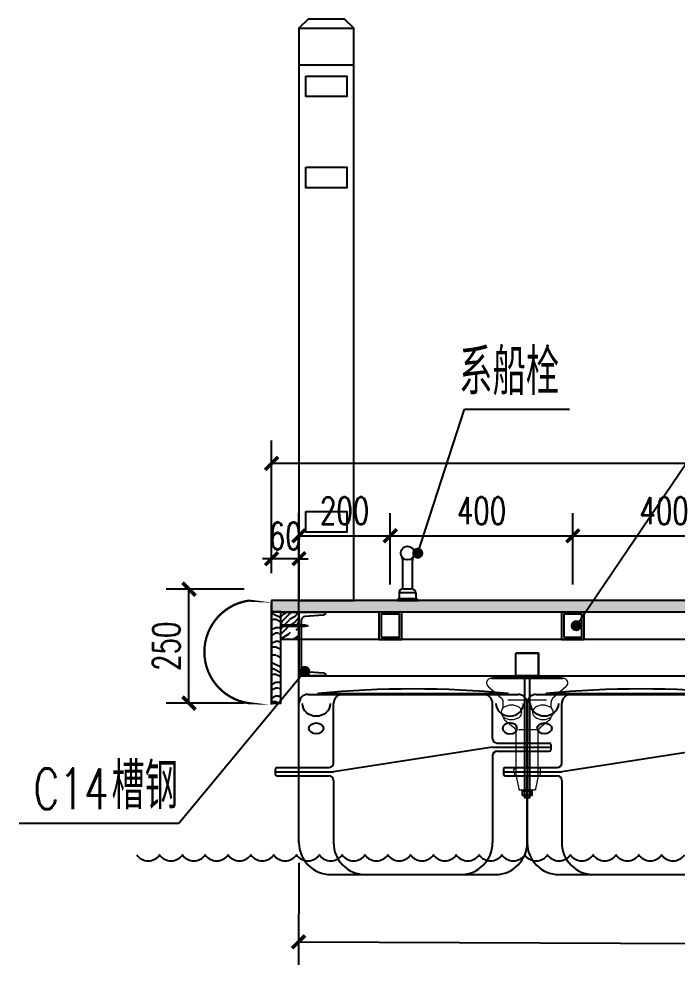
# Model space of a CAD drawing. Header units: millimetres. Extents: x -1003406 to 3312184, y 81337 to 716393.
# Drawn here: x 1092457 to 1093901, y 403350 to 405440 of the extents above; entities that cross this region are included whole.
import ezdxf

# ---------------------------------------------------------------- set-up
doc = ezdxf.new("R2010")
doc.units = ezdxf.units.MM
doc.header["$LTSCALE"] = 10
doc.layers.get('0').update_dxf_attribs({"linetype": 'CONTINUOUS'})
doc.layers.get('Defpoints').update_dxf_attribs({"linetype": 'CONTINUOUS'})
for name, color, linetype in [('DIM_LEAD', 3, 'CONTINUOUS'), ('PUB_DIM', 3, 'CONTINUOUS'), ('PUB_TEXT', 7, 'CONTINUOUS'), ('W-_ANTICOLLISION防撞措施', 192, 'CONTINUOUS'), ('W-bridge approach引桥', 4, 'CONTINUOUS'), ('W-FLOAT_BOWL浮筒', 253, 'CONTINUOUS'), ('W-PLASTIC_RAILINGS塑木栏杆', 6, 'CONTINUOUS'), ('W-STEEL_FRAME钢架', 3, 'CONTINUOUS'), ('W-WOOD_FLOOR木地板', 30, 'CONTINUOUS'), ('W-WOOD_STUD木龙骨', 25, 'CONTINUOUS'), ('变形缝', 4, 'CONTINUOUS'), ('塑木板', 32, 'CONTINUOUS'), ('尺寸', 6, 'CONTINUOUS'), ('木板', 42, 'CONTINUOUS'), ('栏杆', 4, 'CONTINUOUS'), ('短销钉', 253, 'CONTINUOUS'), ('螺栓', 146, 'CONTINUOUS'), ('龙骨', 10, 'CONTINUOUS')]:
    doc.layers.add(name, color=color, linetype=linetype)
doc.layers.add('伯利恒浮筒', color=5, linetype='CONTINUOUS', lineweight=5)
doc.styles.add('_TCH_DIM', font='SIMPLEX', dxfattribs={"bigfont": 'GBCBIG'})
doc.styles.add('_TCH_DIM_T3', font='SIMPLEX', dxfattribs={"width": 0.7058823529411765, "bigfont": 'GBCBIG'})
doc.dimstyles.new('_T&20', dxfattribs={"dimtxt": 59.5, "dimasz": 20, "dimexe": 50, "dimexo": 60, "dimgap": 20, "dimtad": 1, "dimdec": 0, "dimzin": 0, "dimdsep": 46, "dimtxsty": '_TCH_DIM_T3', "dimblk": 'ARCHTICK', "dimcen": 0.09, "dimclrt": 7, "dimazin": 2, "dimtfac": 1, "dimtdec": 0, "dimtix": 1, "dimtmove": 2, "dimatfit": 3, "dimfxl": 1, "dimtolj": 1, "dimtzin": 0, "dimarcsym": 0})
doc.dimstyles.new('_TCH_ARCH&&20', dxfattribs={"dimtxt": 59.5, "dimasz": 20, "dimexe": 50, "dimexo": 60, "dimgap": 25.25, "dimtad": 1, "dimdec": 0, "dimzin": 0, "dimdsep": 46, "dimtxsty": '_TCH_DIM_T3', "dimblk": 'ARCHTICK', "dimcen": 0.09, "dimclrt": 7, "dimazin": 2, "dimtfac": 1, "dimtdec": 0, "dimtix": 1, "dimtmove": 2, "dimatfit": 3, "dimfxl": 100, "dimtolj": 1, "dimtzin": 0, "dimarcsym": 0})

# ---------------------------------------------------------------- blocks, each defined once
blk = doc.blocks.new('blhft')
at = {"layer": 'W-FLOAT_BOWL浮筒'}
for p, q in [((-208.5, 397), (208.1999999999534, 397)), ((-208.5, 397), (-208.5, 395)), ((208.1999999999534, 397), (208.1999999999534, 395)), ((-230, 395), (230, 395)), ((-250, 234.5), (-250, 375)), ((-174.2640687120147, 244.5), (-174.2640687120147, 375)), ((174.2640687118983, 298.5), (174.2640687118983, 375)), ((250, 375), (250, 288.5)), ((174.2640687118983, 279.5), (-174.2640687120147, 225.5)), ((174.2640687118983, 279.5), (302.0747355405474, 279.5)), ((184.2640687118983, 288.5), (298.0747355405474, 288.5)), ((174.2640687118983, 260.5), (174.2640687118983, 70)), ((184.2640687118983, 270.5), (298.0747355405474, 270.5)), ((250, 270.5), (250, 70)), ((-298.0369826901006, 234.5), (-184.2640687120147, 234.5)), ((-302.0369826901006, 225.5), (-174.2640687120147, 225.5)), ((-298.0369826901006, 216.5), (-184.2640687120147, 216.5)), ((-250, 70), (-250, 216.5)), ((-174.2640687120147, 206.5), (-174.2640687120147, 70)), ((-180, 0), (180, 0))]:
    blk.add_line(p, q, dxfattribs=at)
at = {"layer": 'W-FLOAT_BOWL浮筒', "ltscale": 0.5}
for p, q in [((302.0747355405474, 284.5), (302.0747355405474, 274.5)), ((-302.0369826901006, 230.5), (-302.0369826901006, 220.5))]:
    blk.add_line(p, q, dxfattribs=at)
at = {"layer": 'W-FLOAT_BOWL浮筒'}
for centre, radius, start, end in [((-0.1500000000232831, -1768.484999999986), 2175.485005171261, 84.50425978993003, 95.49574021006995), ((-230, 375), 20, 90, 180), ((-154.2640687120147, 375), 20, 90, 180), ((154.2640687118983, 375), 20, 0, 90), ((230, 375), 20, 0, 90), ((184.2640687118983, 298.5), 10, 180, 270), ((298.0747355405474, 274.5), 4, 270, 0), ((184.2640687118983, 260.5), 10, 90, 180), ((-184.2640687120147, 244.5), 10, 270, 0), ((-298.0369826901006, 220.5), 4, 180, 270), ((-184.2640687120147, 206.5), 10, 0, 90), ((-180, 70), 70, 180, 270), ((-104.2640687120147, 70), 70, 180, 270), ((104.2640687118983, 70), 70, 270, 0), ((180, 70), 70, 270, 0)]:
    blk.add_arc(centre, radius, start, end, dxfattribs=at)
at = {"layer": 'W-FLOAT_BOWL浮筒', "ltscale": 0.5}
for centre, start, end in [((298.0747355405474, 284.5), 0, 90), ((-298.0369826901006, 230.5), 90, 180)]:
    blk.add_arc(centre, 4, start, end, dxfattribs=at)
at = {"layer": 'W-FLOAT_BOWL浮筒', "extrusion": (0, 0, -1)}
blk.add_ellipse((-212.1320343554253, 375.0000000000146), major_axis=(-30.37504769582881, 1.159501235391824e-12), ratio=0.9218092521331712, start_param=3.141592653589793, end_param=6.283185307179586, dxfattribs=at)
at = {"layer": 'W-FLOAT_BOWL浮筒'}
blk.add_ellipse((211.8917544153519, 375.3981443897064), major_axis=(30.37499413499397, 0.05704229095236234), ratio=0.9218092521331709, start_param=3.141592653589793, end_param=6.283185307179586, dxfattribs=at)
blk.add_ellipse((-212.1320343560074, 320.5), major_axis=(-16, 2.98329317162055e-15), ratio=0.75, dxfattribs=at)
at = {"layer": 'W-FLOAT_BOWL浮筒', "extrusion": (0, 0, -1)}
blk.add_ellipse((212.1320343558909, 320.5), major_axis=(16, -1.192181603916775e-14), ratio=0.75, dxfattribs=at)
blk = doc.blocks.new('dxd')
at = {"layer": '短销钉', "lineweight": 13}
for p, q in [((-79, 244.5), (79, 244.5)), ((-77.5, 244.5), (-77.5, 246.5)), ((-77.5, 246.5), (77.5, 246.5)), ((77.5, 244.5), (77.5, 246.5)), ((-85.69118730124319, 227.0684448128377), (-55.80881269875681, 200.1630985649754)), ((85.69118730124319, 227.0684448128377), (55.80881269875681, 200.1630985649754)), ((-52.5, 180.0623058987476), (-52.5, 192.7315433778131)), ((-42.50769273223705, 197.1839259753106), (42.49230726776295, 197.1839259753106)), ((52.5, 180.0623058987476), (52.5, 192.7315433778131)), ((-48.79320391049259, 152.8661777056332), (-27.70679608950741, 135.7907413347566)), ((48.79320391049259, 152.8661777056332), (27.70679608950741, 135.7907413347566)), ((-24, 30), (-24, 128.0192817201823)), ((-19.20000000001164, 132.789037047165), (19.20000000001164, 132.789037047165)), ((24, 30), (24, 128.0192817201823)), ((-29, 38.87411967464868), (-29, 45)), ((-26, 48), (-24, 48)), ((-6, 39), (-6, 44.32455532033782)), ((6, 39), (6, 44.32455532033782)), ((26, 48), (24, 48)), ((29, 38.87411967464868), (29, 45)), ((-24, 30), (24, 30)), ((-24, 30), (-18.40194193241769, 2.009709662153909)), ((24, 30), (18.40194193244679, 2.009709662153909)), ((-15.95049024320906, 0), (15.95049024320906, 0))]:
    blk.add_line(p, q, dxfattribs=at)
at = {"layer": '短销钉', "lineweight": 13, "ltscale": 0.1}
for p, q in [((-18.40194193241769, 2.009709662153909), (-18, 0)), ((-18, 0), (-15.95049024320906, 0)), ((15.95049024320906, 0), (18, 0)), ((18.40194193244679, 2.009709662153909), (18, 0))]:
    blk.add_line(p, q, dxfattribs=at)
at = {"layer": '短销钉', "lineweight": 13}
for centre, radius, start, end in [((-79, 234.5), 10, 90, 228.0009156405508), ((0, -1254.06249999845), 1502.56249999845, 87.04345468654192, 92.95654531345808), ((79, 234.5), 10, 311.9990843594492, 90), ((-62.5, 192.7315433778131), 10, 0, 48.00091564055078), ((62.5, 192.7315433778131), 10, 131.9990843594492, 180), ((-43.5, 170), 13.49999999999955, 126.5657369318358, 231.0000000002546), ((-34.52363483404042, 154.4883161433463), 31.37204003537892, 56.41657969937791, 122.8530887181568), ((-25.49996233111597, 170), 13.49999999999955, 308.3696395362614, 51.90106289520276), ((25.49996233111597, 170), 13.49999999999955, 128.0989371047973, 231.6303604637386), ((34.51582523426623, 154.5183921643038), 31.34266601666032, 57.12871926062825, 123.6019393643737), ((43.5, 170), 13.49999999999955, 308.9999999997454, 53.43426306816423), ((-42.5, 160.6376373202074), 10, 184.1478824734012, 231.0000000002546), ((-34.48837609545444, 185.5997806980449), 31.42076009486325, 236.1380561512875, 303.5569220443629), ((34.4883880604757, 185.5952856474905), 31.41702091548712, 236.4385283679592, 303.8664934392513), ((42.5, 160.6376373202074), 10, 308.9999999997454, 355.8521175265988), ((-34, 128.0192817201823), 10, 0, 51.00000000025459), ((34, 128.0192817201823), 10, 128.9999999997454, 180), ((-26, 45), 3, 90, 180), ((-3, 44.32455532033782), 3, 115.3769335256795, 180), ((0, 38), 10, 64.62306647432047, 115.3769335256795), ((3, 44.32455532033782), 3, 0, 64.62306647432047), ((26, 45), 3, 0, 90), ((-15.95049024320906, 2.5), 2.5, 191.3099324743677, 270), ((15.95049024320906, 2.5), 2.5, 270, 348.6900675256323)]:
    blk.add_arc(centre, radius, start, end, dxfattribs=at)
for centre, major_axis, ratio, start_param, end_param in [((-23, 38.87411967464868), (1.677748740859258e-13, -9), 0.6666666666666728, 4.71238898038469, 6.115737227959887), ((0, 39), (1.732856390789222e-13, 9), 0.6666666666666603, 1.570796326794897, 4.71238898038469)]:
    blk.add_ellipse(centre, major_axis=major_axis, ratio=ratio, start_param=start_param, end_param=end_param, dxfattribs=at)
at = {"layer": '短销钉', "lineweight": 13, "extrusion": (0, 0, -1)}
blk.add_ellipse((23, 38.87411967464868), major_axis=(-1.73285639078919e-13, -9), ratio=0.6666666666666728, start_param=4.71238898038469, end_param=6.115737227959805, dxfattribs=at)
blk = doc.blocks.new('短销固定件正视面')
at = {"layer": '塑木板', "color": 156}
blk.add_lwpolyline([(2149439.269028792, 351498.7318098359), (2149442.269028792, 351498.7318098359), (2149489.269028792, 351498.7318098359), (2149489.269028792, 351451.7318098359), (2149489.269028792, 351448.7318098359), (2149439.269028792, 351448.7318098359)], close=True, dxfattribs=at)
at = {"layer": '塑木板', "color": 5}
blk.add_lwpolyline([(2149489.269028792, 351448.7318098359), (2149489.269028792, 351498.7318098359), (2149439.269028792, 351498.7318098359)], dxfattribs=at)
at = {"layer": '螺栓', "color": 156}
blk.add_lwpolyline([(2149458.269028792, 351448.7318098359), (2149458.269028792, 351181.7318113856), (2149470.269028792, 351181.7318113856), (2149470.269028792, 351448.7318098359)], dxfattribs=at)
for points in [[(2149453.769028792, 351196.7318113856), (2149474.769028792, 351196.7318113856), (2149474.769028792, 351186.7318113856), (2149453.769028792, 351186.7318113856)], [(2149455.269028792, 351198.7318113856), (2149473.269028792, 351198.7318113856), (2149473.269028792, 351196.7318113856), (2149455.269028792, 351196.7318113856)], [(2149458.769028792, 351196.7318113856), (2149469.769028792, 351196.7318113856), (2149469.769028792, 351186.7318113856), (2149458.769028792, 351186.7318113856)]]:
    blk.add_lwpolyline(points, close=True, dxfattribs=at)
blk = doc.blocks.new('*U540')
at = {"color": 5}
for p, q in [((2.5, -13.40648610023889), (-2.5, -14.19834003102915)), ((2.5, -13.40648610023889), (-2.5, -14.19834003102915)), ((2.5, -15.40648610023889), (-2.5, -16.19834003102915)), ((2.5, -15.40648610023889), (-2.5, -16.19834003102915)), ((2.5, -17.40648610023889), (-2.5, -18.19834003102915)), ((2.5, -17.40648610023889), (-2.5, -18.19834003102915)), ((2.5, -19.40648610023889), (-2.5, -20.19834003102915)), ((2.5, -19.40648610023889), (-2.5, -20.19834003102915)), ((2.5, -19.40648610023889), (-2.5, -20.19834003102915)), ((2.5, -19.40648610023889), (-2.5, -20.19834003102915)), ((-1.850000000000023, -52.51903875408425), (-1.850000000000023, -1)), ((-1.850000000000023, -1), (1.849999999999966, -1)), ((1.849999999999966, -1), (1.849999999999966, -52.51903875408463)), ((2.5, -21.40648610023889), (-2.5, -22.19834003102915)), ((2.5, -21.40648610023889), (-2.5, -22.19834003102915)), ((2.5, -21.40648610023889), (-2.5, -22.19834003102915)), ((2.5, -21.40648610023889), (-2.5, -22.19834003102915)), ((2.5, -23.40648610023889), (-2.5, -24.19834003102915)), ((2.5, -23.40648610023889), (-2.5, -24.19834003102915)), ((2.5, -25.40648610023889), (-2.5, -26.19834003102915)), ((2.5, -25.40648610023889), (-2.5, -26.19834003102915)), ((2.5, -27.40648610023889), (-2.5, -28.19834003102915)), ((2.5, -27.40648610023889), (-2.5, -28.19834003102915)), ((2.5, -29.40648610023889), (-2.5, -30.19834003102915)), ((2.5, -29.40648610023889), (-2.5, -30.19834003102915)), ((2.5, -29.40648610023889), (-2.5, -30.19834003102915)), ((2.5, -29.40648610023889), (-2.5, -30.19834003102915)), ((2.5, -31.40648610023889), (-2.5, -32.19834003102915)), ((2.5, -31.40648610023889), (-2.5, -32.19834003102915)), ((2.5, -31.40648610023889), (-2.5, -32.19834003102915)), ((2.5, -31.40648610023889), (-2.5, -32.19834003102915)), ((2.5, -33.40648610023889), (-2.5, -34.19834003102915)), ((2.5, -33.40648610023889), (-2.5, -34.19834003102915)), ((2.5, -35.40648610023889), (-2.5, -36.19834003102915)), ((2.5, -35.40648610023889), (-2.5, -36.19834003102915)), ((2.5, -37.40648610023889), (-2.5, -38.19834003102915)), ((2.5, -37.40648610023889), (-2.5, -38.19834003102915)), ((2.5, -39.40648610023889), (-2.5, -40.19834003102915)), ((2.5, -39.40648610023889), (-2.5, -40.19834003102915)), ((2.5, -39.40648610023889), (-2.5, -40.19834003102915)), ((2.5, -39.40648610023889), (-2.5, -40.19834003102915)), ((2.5, -41.40648610023889), (-2.5, -42.19834003102915)), ((2.5, -41.40648610023889), (-2.5, -42.19834003102915)), ((2.5, -41.40648610023889), (-2.5, -42.19834003102915)), ((2.5, -41.40648610023889), (-2.5, -42.19834003102915)), ((2.5, -43.40648610023889), (-2.5, -44.19834003102915)), ((2.5, -43.40648610023889), (-2.5, -44.19834003102915)), ((2.5, -46.40648610023889), (-2.5, -47.19834003102915)), ((2.5, -46.40648610023889), (-2.5, -47.19834003102915)), ((2.5, -48.40648610023889), (-2.5, -49.19834003102915)), ((2.5, -48.40648610023889), (-2.5, -49.19834003102915)), ((2.5, -48.40648610023889), (-2.5, -49.19834003102915)), ((2.5, -48.40648610023889), (-2.5, -49.19834003102915)), ((2.5, -50.40648610023889), (-2.5, -51.19834003102915)), ((2.5, -50.40648610023889), (-2.5, -51.19834003102915)), ((2.5, -50.40648610023889), (-2.5, -51.19834003102915)), ((2.5, -50.40648610023889), (-2.5, -51.19834003102915)), ((2.5, -52.40648610023889), (-2.5, -53.19834003102915)), ((2.5, -52.40648610023889), (-2.5, -53.19834003102915)), ((2.5, -52.40648610023889), (-2.5, -53.19834003102915)), ((2.034598002312919, -54.48574299951197), (-1.881237393563595, -55.10589692962246)), ((0, -60), (-1.850000000000023, -52.51903875408425)), ((1.519849432661658, -56.56726413516137), (-1.405288701777636, -57.03052056113341)), ((1.005100863010398, -58.64878527081078), (-0.9293400099916198, -58.95514419264435)), ((1.849999999999966, -52.51903875408463), (0, -60))]:
    blk.add_line(p, q, dxfattribs=at)
blk.add_lwpolyline([(-3.25, 0), (-2.25, -1), (2.25, -1), (3.25, 0)], close=True, dxfattribs=at)
blk = doc.blocks.new('_ArchTick')
at = {"color": 0, "const_width": 0.4}
blk.add_lwpolyline([(-0.7071067811866669, -0.7071067811866669), (0.7071067811866669, 0.7071067811866669)], dxfattribs=at)
blk = doc.blocks.new('*D561')
at = {"layer": 'Defpoints', "color": 0, "transparency": 16777216}
for p in [(1093070.399660657, 403649.7110794763), (1097070.399660657, 403633.7826235028), (1097069.470082919, 403400.3443694336)]:
    blk.add_point(p, dxfattribs=at)
at = {"layer": 'PUB_DIM', "color": 0, "lineweight": -2, "transparency": 16777216}
for p, q in [((1093070.160735712, 403589.7115551876), (1093069.270978798, 403366.2732218332)), ((1097070.160735712, 403573.7830992141), (1097069.270978798, 403350.3447658597)), ((1093069.470082919, 403416.2728254071), (1097069.470082919, 403400.3443694336))]:
    blk.add_line(p, q, dxfattribs=at)
at = {"layer": 'PUB_DIM', "color": 0, "lineweight": -2, "transparency": 16777216, "xscale": 20, "yscale": 20, "zscale": 20}
for p, rotation in [((1093069.470082919, 403416.2728254071), 179.7718428806145), ((1097069.470082919, 403400.3443694336), 359.7718428806145)]:
    blk.add_blockref('_ArchTick', p, dxfattribs=dict(at, rotation=rotation))
at = {"layer": 'PUB_DIM', "color": 7, "transparency": 16777216, "insert": (1095069.668191519, 403458.0582029764), "char_height": 59.5, "attachment_point": 5, "rotation": 359.7718428806145, "style": '_TCH_DIM_T3'}
blk.add_mtext('\\A1;4000', dxfattribs=at)
blk = doc.blocks.new('*D562')
at = {"layer": 'Defpoints', "color": 0, "transparency": 16777216}
for p in [(1093010.396961009, 404465.2903053933), (1093010.396961009, 404214.5731461481), (1097130.352226974, 404164.5243428337)]:
    blk.add_point(p, dxfattribs=at)
at = {"layer": 'PUB_DIM', "color": 0, "lineweight": -2, "transparency": 16777216}
for p, q in [((1093010.396961009, 404274.5731461481), (1093010.396961009, 404515.2903053933)), ((1097130.352226974, 404224.5243428337), (1097130.352226974, 404515.2903053933)), ((1097130.352226974, 404465.2903053933), (1093010.396961009, 404465.2903053933))]:
    blk.add_line(p, q, dxfattribs=at)
at = {"layer": 'PUB_DIM', "color": 0, "lineweight": -2, "transparency": 16777216, "xscale": 20, "yscale": 20, "zscale": 20, "rotation": 180}
blk.add_blockref('_ArchTick', (1093010.396961009, 404465.2903053933), dxfattribs=at)
at = {"layer": 'PUB_DIM', "color": 0, "lineweight": -2, "transparency": 16777216, "xscale": 20, "yscale": 20, "zscale": 20}
blk.add_blockref('_ArchTick', (1097130.352226974, 404465.2903053933), dxfattribs=at)
at = {"layer": 'PUB_DIM', "color": 7, "transparency": 16777216, "insert": (1095070.374593991, 404515.0403053933), "char_height": 59.5, "attachment_point": 5, "style": '_TCH_DIM_T3'}
blk.add_mtext('\\A1;4120', dxfattribs=at)
blk = doc.blocks.new('*D563')
at = {"layer": 'Defpoints', "color": 0, "transparency": 16777216}
for p in [(1092829.448392488, 404189.4941221329), (1093010.40260943, 404189.4941221329), (1093010.396875626, 403939.524342831)]:
    blk.add_point(p, dxfattribs=at)
at = {"layer": 'PUB_DIM', "color": 0, "lineweight": -2, "transparency": 16777216}
for p, q in [((1092950.40260943, 404189.4941221329), (1092779.448392488, 404189.4941221329)), ((1092829.448392488, 403939.524342831), (1092829.448392488, 404189.4941221329)), ((1092950.396875626, 403939.524342831), (1092779.448392488, 403939.524342831))]:
    blk.add_line(p, q, dxfattribs=at)
at = {"layer": 'PUB_DIM', "color": 0, "lineweight": -2, "transparency": 16777216, "xscale": 20, "yscale": 20, "zscale": 20}
for p, rotation in [((1092829.448392488, 404189.4941221329), 90), ((1092829.448392488, 403939.524342831), 270)]:
    blk.add_blockref('_ArchTick', p, dxfattribs=dict(at, rotation=rotation))
at = {"layer": 'PUB_DIM', "color": 7, "transparency": 16777216, "insert": (1092779.698392488, 404064.5092324815), "char_height": 59.5, "attachment_point": 5, "rotation": 90, "style": '_TCH_DIM_T3'}
blk.add_mtext('\\A1;250', dxfattribs=at)
blk = doc.blocks.new('*D564')
at = {"layer": 'Defpoints', "color": 0, "transparency": 16777216}
for p in [(1093010.396961009, 404256.4150167813), (1093010.396961009, 404164.4537988012), (1093070.396875625, 403704.211881981)]:
    blk.add_point(p, dxfattribs=at)
at = {"layer": 'PUB_DIM', "color": 0, "lineweight": -2, "transparency": 16777216}
for p, q in [((1093010.396961009, 404224.4537988012), (1093010.396961009, 404306.4150167813)), ((1093070.396875625, 403764.211881981), (1093070.396875625, 404306.4150167813)), ((1093010.396961009, 404256.4150167813), (1092990.396961009, 404256.4150167813)), ((1093070.396875625, 404256.4150167813), (1093010.396961009, 404256.4150167813)), ((1093070.396875625, 404256.4150167813), (1093090.396875625, 404256.4150167813))]:
    blk.add_line(p, q, dxfattribs=at)
at = {"layer": 'PUB_DIM', "color": 0, "lineweight": -2, "transparency": 16777216, "xscale": 20, "yscale": 20, "zscale": 20}
blk.add_blockref('_ArchTick', (1093010.396961009, 404256.4150167813), dxfattribs=at)
at = {"layer": 'PUB_DIM', "color": 0, "lineweight": -2, "transparency": 16777216, "xscale": 20, "yscale": 20, "zscale": 20, "rotation": 180}
blk.add_blockref('_ArchTick', (1093070.396875625, 404256.4150167813), dxfattribs=at)
at = {"layer": 'PUB_DIM', "color": 7, "transparency": 16777216, "insert": (1093040.396918317, 404306.1650167813), "char_height": 59.5, "attachment_point": 5, "style": '_TCH_DIM_T3'}
blk.add_mtext('\\A1;60', dxfattribs=at)
blk = doc.blocks.new('A$C0837b8cf')
at = {"layer": 'W-STEEL_FRAME钢架'}
blk.add_lwpolyline([(0, 0), (0, 140), (58, 140), (58, 137.4599999999627, -0.414213562373095), (53.75, 133.2099999999627), (12.95421838830225, 130.1304218388395, 0.3853135861218425), (5.300000000046566, 121.6726057220367), (5.300000000046566, 18.32739427796332, 0.3853135861218424), (12.95421838830225, 9.869578161160462), (53.75, 6.790000000037253, -0.414213562373095), (58, 2.540000000037253), (58, 0)], format="xyb", close=True, dxfattribs=at)
blk = doc.blocks.new('A$Caaf65ce9')
at = {"layer": '栏杆'}
for p, q in [((0, 1255), (120, 1255)), ((0, 1175), (120, 1175))]:
    blk.add_line(p, q, dxfattribs=at)
for points in [[(0, 0), (120, 0), (120, 1255), (120, 1255), (100, 1275), (20, 1275), (0, 1255), (0, 1255)], [(15, 1150), (105, 1150), (105, 1105), (15, 1105)], [(15, 950), (105, 950), (105, 905), (15, 905)], [(15, 195), (105, 195), (105, 150), (15, 150)]]:
    blk.add_lwpolyline(points, close=True, dxfattribs=at)
blk = doc.blocks.new('*D565')
at = {"layer": 'Defpoints', "color": 0, "transparency": 16777216}
for p in [(1093670.396875625, 404306.5343641283), (1093270.396875625, 404139.4517951121), (1093670.396875625, 404139.4517951121)]:
    blk.add_point(p, dxfattribs=at)
at = {"layer": 'PUB_DIM', "color": 0, "lineweight": -2, "transparency": 16777216}
for p, q in [((1093270.396875625, 404199.4517951121), (1093270.396875625, 404356.5343641283)), ((1093670.396875625, 404199.4517951121), (1093670.396875625, 404356.5343641283)), ((1093270.396875625, 404306.5343641283), (1093670.396875625, 404306.5343641283))]:
    blk.add_line(p, q, dxfattribs=at)
at = {"layer": 'PUB_DIM', "color": 0, "lineweight": -2, "transparency": 16777216, "xscale": 20, "yscale": 20, "zscale": 20, "rotation": 180}
blk.add_blockref('_ArchTick', (1093270.396875625, 404306.5343641283), dxfattribs=at)
at = {"layer": 'PUB_DIM', "color": 0, "lineweight": -2, "transparency": 16777216, "xscale": 20, "yscale": 20, "zscale": 20}
blk.add_blockref('_ArchTick', (1093670.396875625, 404306.5343641283), dxfattribs=at)
at = {"layer": 'PUB_DIM', "color": 7, "transparency": 16777216, "insert": (1093470.396875625, 404361.5343641283), "char_height": 59.5, "attachment_point": 5, "style": '_TCH_DIM_T3'}
blk.add_mtext('\\A1;400', dxfattribs=at)
blk = doc.blocks.new('*D566')
at = {"layer": 'Defpoints', "color": 0, "transparency": 16777216}
for p in [(1094070.396875625, 404306.5343641283), (1093670.396875625, 404139.4517951121), (1094070.396875625, 404139.4517951121)]:
    blk.add_point(p, dxfattribs=at)
at = {"layer": 'PUB_DIM', "color": 0, "lineweight": -2, "transparency": 16777216}
for p, q in [((1093670.396875625, 404199.4517951121), (1093670.396875625, 404356.5343641283)), ((1094070.396875625, 404199.4517951121), (1094070.396875625, 404356.5343641283)), ((1093670.396875625, 404306.5343641283), (1094070.396875625, 404306.5343641283))]:
    blk.add_line(p, q, dxfattribs=at)
at = {"layer": 'PUB_DIM', "color": 0, "lineweight": -2, "transparency": 16777216, "xscale": 20, "yscale": 20, "zscale": 20, "rotation": 180}
blk.add_blockref('_ArchTick', (1093670.396875625, 404306.5343641283), dxfattribs=at)
at = {"layer": 'PUB_DIM', "color": 0, "lineweight": -2, "transparency": 16777216, "xscale": 20, "yscale": 20, "zscale": 20}
blk.add_blockref('_ArchTick', (1094070.396875625, 404306.5343641283), dxfattribs=at)
at = {"layer": 'PUB_DIM', "color": 7, "transparency": 16777216, "insert": (1093870.396875625, 404361.5343641283), "char_height": 59.5, "attachment_point": 5, "style": '_TCH_DIM_T3'}
blk.add_mtext('\\A1;400', dxfattribs=at)
blk = doc.blocks.new('*U541')
at = {"layer": '龙骨'}
for points in [[(-25, -30), (25, -30), (25, 30), (-25, 30)], [(-20, -25), (20, -25), (20, 25), (-20, 25)]]:
    blk.add_lwpolyline(points, close=True, dxfattribs=at)
blk = doc.blocks.new('*U542')
at = {"layer": '变形缝', "color": 0, "linetype": 'ByBlock', "lineweight": -2, "transparency": 16777216}
for p in [(0, 0), (400, 0)]:
    blk.add_blockref('*U541', p, dxfattribs=at)
blk = doc.blocks.new('A$C47c33f2f')
at = {"color": 4}
for p, q in [((12.5, 26), (12.5, 88.00027785799466)), ((33.5, 25.61249499605037), (33.5, 88.00027785799466)), ((12.5, 26), (31.5, 26)), ((0, 0), (46, 0)), ((43.5, 2.5), (2.5, 2.5)), ((2.5, 2.5), (2.5, 2.5)), ((4.5, 18), (4.5, 4.5)), ((4.5, 18), (41.5, 18)), ((4.5, 4.5), (41.5, 4.5)), ((41.5, 16), (41.5, 4.5))]:
    blk.add_line(p, q, dxfattribs=at)
blk.add_circle((23, 104), 15, dxfattribs=at)
for centre, radius, start, end in [((-4.78418535599485, 87.55294662015513), 17.28997306651021, 1.482538591795955, 29.93066148833372), ((50.78418535506353, 87.55294662015513), 17.28997306651021, 150.0693385116663, 178.517461408204), ((12.5, 18), 8, 90, 180), ((31.5, 16), 10, 0, 90), ((2.5, 0), 2.5, 90, 180), ((2.5, 4.5), 2, 270, 0), ((43.5, 4.5), 2, 180, 270), ((43.5, 0), 2.5, 0, 90)]:
    blk.add_arc(centre, radius, start, end, dxfattribs=at)
at = {"layer": '尺寸'}
for p, q in [((0, 0), (0, 0)), ((0.5, 0), (0.5, 0)), ((43.5, 2.5), (43.5, 2.5)), ((45.5, 0), (45.5, 0))]:
    blk.add_line(p, q, dxfattribs=at)
blk = doc.blocks.new('*D875')
at = {"layer": 'Defpoints', "color": 0, "transparency": 16777216}
for p in [(1093270.396875625, 404306.5343641283), (1093070.273828471, 404139.4517951121), (1093270.396875625, 404139.4517951121)]:
    blk.add_point(p, dxfattribs=at)
at = {"layer": 'PUB_DIM', "color": 0, "lineweight": -2, "transparency": 16777216}
for p, q in [((1093070.273828471, 404199.4517951121), (1093070.273828471, 404356.5343641283)), ((1093270.396875625, 404199.4517951121), (1093270.396875625, 404356.5343641283)), ((1093070.273828471, 404306.5343641283), (1093270.396875625, 404306.5343641283))]:
    blk.add_line(p, q, dxfattribs=at)
at = {"layer": 'PUB_DIM', "color": 0, "lineweight": -2, "transparency": 16777216, "xscale": 20, "yscale": 20, "zscale": 20, "rotation": 180}
blk.add_blockref('_ArchTick', (1093070.273828471, 404306.5343641283), dxfattribs=at)
at = {"layer": 'PUB_DIM', "color": 0, "lineweight": -2, "transparency": 16777216, "xscale": 20, "yscale": 20, "zscale": 20}
blk.add_blockref('_ArchTick', (1093270.396875625, 404306.5343641283), dxfattribs=at)
at = {"layer": 'PUB_DIM', "color": 7, "transparency": 16777216, "insert": (1093170.335352048, 404361.5343641283), "char_height": 59.5, "attachment_point": 5, "style": '_TCH_DIM_T3'}
blk.add_mtext('\\A1;200', dxfattribs=at)

msp = doc.modelspace()

# ---------------------------------------------------------------- hatches: boundary and pattern name
at = {"layer": 'W-WOOD_STUD木龙骨'}
h = msp.add_hatch(dxfattribs=at)
h.set_pattern_fill('木纹03', color=256, scale=100)
h.set_pattern_definition([(0, (-53054.51155521697, -38965.61198985297), (200, 200), [10, -190]), (90, (-52974.51155521697, -38895.61198985297), (-200, 200), [20, -180]), (45, (-53014.51155521697, -38915.61198985297), (0, 199.9980819908031), [14.14, -42.42, 14.14, -28.28, 99, -85]), (45, (-53064.51155521697, -38975.61198985297), (0, 200.000000003805), [14.142, -28.284, 14.142, -226.2]), (45, (-52994.51155521697, -38955.61198985297), (0, 200.000000003805), [14.142, -268.7007124]), (45, (-52974.51155521697, -38965.61198985297), (0, 200.000000003805), [14.142, -268.7007124]), (45, (-53004.51155521697, -38945.61198985297), (0, 200.000000003805), [14.142, -268.7007124]), (45, (-53014.51155521697, -38935.61198985297), (0, 200.000000003805), [28.284, -254.5587124]), (45, (-52964.51155521697, -38785.61198985297), (0, 200.000000003805), [28.284, -254.5587124]), (45, (-53034.51155521697, -38925.61198985297), (0, 200.000000003805), [56.568, -226.2747124]), (45, (-53044.51155521697, -38915.61198985297), (0, 200.000000003805), [56.568, -226.2747124]), (45, (-52914.51155521697, -38855.61198985297), (0, 200.000000003805), [56.568, -226.2747124]), (45, (-53054.51155521697, -38895.61198985297), (0, 200.000000003805), [42.4264, -240.4163124]), (45, (-53094.51155521697, -38865.61198985297), (0, 200.000000003805), [42.4264, -240.4163124]), (45, (-53074.51155521697, -38885.61198985297), (0, 200.000000003805), [42.4264, -240.4163124]), (45, (-52944.51155521697, -38825.61198985297), (0, 200.000000003805), [70.71068, -212.1320324]), (45, (-52964.51155521697, -38815.61198985297), (0, 200.000000003805), [70.71068, -212.1320324]), (45, (-52944.51155521697, -38865.61198985297), (0, 200.000000003805), [98.99494920000001, -183.847763]), (26.56505119999999, (-53034.51155521697, -38945.61198985297), (200.0000000000188, 8.001289630854558e-08), [22.360678, -424.8529160000001]), (26.56505119999999, (-52994.51155521697, -38885.61198985297), (200.0000000000188, 8.001289630854558e-08), [22.360678, -424.8529160000001]), (26.56505119999999, (-53004.51155521697, -38905.61198985297), (200.0000000000188, 8.001289630854558e-08), [22.360678, -424.8529160000001]), (26.56505119999999, (-53044.51155521697, -38965.61198985297), (200.0000000000188, 8.001289630854558e-08), [44.72135999999999, -402.4922354]), (26.56505119999999, (-53004.51155521697, -38875.61198985297), (200.0000000000188, 8.001289630854558e-08), [67.0820392, -380.1315562]), (26.56505119999999, (-53024.51155521697, -38865.61198985297), (200.0000000000188, 8.001289630854558e-08), [89.44271900000001, -357.7708764]), (26.56505119999999, (-53044.51155521697, -38855.61198985297), (200.0000000000188, 8.001289630854558e-08), [89.44271900000001, -357.7708764]), (26.56505119999999, (-53074.51155521697, -38795.61198985297), (200.0000000000188, 8.001289630854558e-08), [89.44271900000001, -357.7708764]), (26.56505119999999, (-53074.51155521697, -38815.61198985297), (200.0000000000188, 8.001289630854558e-08), [111.8034, -335.4101954]), (26.56505119999999, (-53064.51155521697, -38835.61198985297), (200.0000000000188, 8.001289630854558e-08), [111.8034, -335.4101954]), (63.43494882, (-52994.51155521697, -38915.61198985297), (1.019972994953378e-08, 200.0000000000188), [22.36067799999998, -424.8529159999997]), (63.43494882, (-53024.51155521697, -38935.61198985297), (1.019972994953378e-08, 200.0000000000188), [22.36067799999998, -424.8529159999997]), (63.43494882, (-53054.51155521697, -38965.61198985297), (1.019972994953378e-08, 200.0000000000188), [44.72135999999995, -402.4922353999997]), (63.43494882, (-52994.51155521697, -38935.61198985297), (1.019972994953378e-08, 200.0000000000188), [44.72135999999995, -402.4922353999997]), (63.43494882, (-53074.51155521697, -38975.61198985297), (1.019972994953378e-08, 200.0000000000188), [67.08203919999991, -380.1315561999997]), (63.43494882, (-53094.51155521697, -38975.61198985297), (1.019972994953378e-08, 200.0000000000188), [89.44271899999993, -357.7708763999996]), (63.43494882, (-52914.51155521697, -38965.61198985297), (1.019972994953378e-08, 200.0000000000188), [89.44271899999993, -357.7708763999996]), (63.43494882, (-52984.51155521697, -38945.61198985297), (1.019972994953378e-08, 200.0000000000188), [89.44271899999993, -357.7708763999996]), (63.43494882, (-52944.51155521697, -38965.61198985297), (1.019972994953378e-08, 200.0000000000188), [111.8033999999999, -335.4101953999996]), (63.43494882, (-52964.51155521697, -38955.61198985297), (1.019972994953378e-08, 200.0000000000188), [111.8033999999999, -335.4101953999996])])
h.paths.add_polyline_path([(1093010.396875625, 404139.5243428308), (1097130.352226974, 404139.5243428337), (1097130.352226974, 404164.5243428337), (1093010.396875625, 404164.5243428308)])
h = msp.add_hatch(dxfattribs=at)
h.set_pattern_fill('木纹02', color=256, scale=30, angle=45)
h.set_pattern_definition([(45, (1021792.394477742, 321609.6215277703), (-84.8528137423857, 84.8528137423857), [24, -36, 12, -48]), (45, (1021849.670127019, 321671.1398177336), (-84.8528137423857, 84.8528137423857), [24, -96]), (45, (1021836.942204957, 321666.8971770464), (-84.8528137423857, 84.8528137423857), [12, -108]), (45, (1021788.151837055, 321622.3494498318), (-84.8528137423857, 84.8528137423857), [6, -84, 6, -24]), (45, (1021813.607681178, 321656.2905753285), (-84.8528137423857, 84.8528137423857), [24, -36, 6, -54]), (45, (1021790.273157399, 321637.1986922366), (-84.8528137423857, 84.8528137423857), [18, -102]), (45, (1021809.365040491, 321660.5332160157), (-84.8528137423857, 84.8528137423857), [36, -84]), (45, (1021781.787876025, 321637.1986922366), (-84.8528137423857, 84.8528137423857), [24, -96]), (45, (1021813.607681178, 321673.2611380771), (-84.8528137423857, 84.8528137423857), [60, -60]), (45, (1021783.909196368, 321652.0479346416), (-84.8528137423857, 84.8528137423857), [12, -36, 24, -48]), (45, (1021841.184845644, 321713.5662246048), (-84.8528137423857, 84.8528137423857), [24, -96]), (45, (1021822.092962552, 321698.7169821998), (-84.8528137423857, 84.8528137423857), [12, -108]), (45, (1021803.00107946, 321683.8677397948), (-84.8528137423857, 84.8528137423857), [12, -108]), (45, (1021758.453352246, 321643.5626532673), (-84.8528137423857, 84.8528137423857), [24, -96]), (45, (1021798.758438773, 321688.1103804819), (-84.8528137423857, 84.8528137423857), [24, -96]), (45, (1021794.515798086, 321692.3530211691), (-84.8528137423857, 84.8528137423857), [24, -24, 24, -48]), (45, (1021773.302594651, 321679.6250991079), (-84.8528137423857, 84.8528137423857), [12, -60, 24, -24]), (45, (1021788.151837055, 321698.7169821998), (-84.8528137423857, 84.8528137423857), [36, -84]), (45, (1021783.909196368, 321702.959622887), (-84.8528137423857, 84.8528137423857), [24, -96]), (45, (1021747.846750528, 321671.1398177336), (-84.8528137423857, 84.8528137423857), [36, -48, 12, -24]), (45, (1021743.604109841, 321675.3824584207), (-84.8528137423857, 84.8528137423857), [60, -60]), (45, (1021792.394477742, 321728.4154670096), (-84.8528137423857, 84.8528137423857), [12, -108]), (45, (1021764.817313276, 321705.0809432305), (-84.8528137423857, 84.8528137423857), [24, -96]), (45, (1021745.725430184, 321690.2317008255), (-84.8528137423857, 84.8528137423857), [12, -48, 12, -48]), (45, (1021735.118828466, 321683.8677397948), (-84.8528137423857, 84.8528137423857), [12, -36, 24, -48]), (45, (1021749.968070871, 321702.959622887), (-84.8528137423857, 84.8528137423857), [12, -60, 12, -36]), (45, (1021764.817313276, 321722.0515059789), (-84.8528137423857, 84.8528137423857), [36, -84]), (45, (1021726.633547092, 321692.3530211691), (-84.8528137423857, 84.8528137423857), [24, -96]), (45, (1021766.93863362, 321736.900748384), (-84.8528137423857, 84.8528137423857), [12, -108]), (45, (1021781.787876025, 321755.9926314759), (-84.8528137423857, 84.8528137423857), [12, -108]), (59.03624347, (1021845.427486331, 321675.3824584207), (84.85281374306741, 84.85281373686114), [12.36, -482.41266312]), (59.03624347, (1021834.820884614, 321702.959622887), (84.85281374306741, 84.85281373686114), [12.36, -482.41266312]), (59.03624347, (1021775.423914994, 321745.386029758), (84.85281374306741, 84.85281373686114), [12.36, -482.41266312]), (59.03624347, (1021781.787876025, 321688.1103804819), (84.85281374306741, 84.85281373686114), [12.36, -482.41266312]), (59.03624347, (1021786.030516712, 321717.8088652918), (84.85281374306741, 84.85281373686114), [12.36, -482.41266312]), (59.03624347, (1021800.879759117, 321719.9301856353), (84.85281374306741, 84.85281373686114), [12.36, -482.41266312]), (59.03624347, (1021743.604109841, 321692.3530211691), (84.85281374306741, 84.85281373686114), [12.36, -482.41266312]), (59.03624347, (1021781.787876025, 321722.0515059789), (84.85281374306741, 84.85281373686114), [12.36, -482.41266312]), (59.03624347, (1021830.578243927, 321707.2022635741), (84.85281374306741, 84.85281373686114), [24.72, -470.05266312]), (59.03624347, (1021815.729001522, 321705.0809432305), (84.85281374306741, 84.85281373686114), [24.72, -470.05266312]), (59.03624347, (1021811.486360834, 321709.3235839177), (84.85281374306741, 84.85281373686114), [24.72, -470.05266312]), (210.96375653, (1021813.607681178, 321656.2905753285), (-84.85281373686111, -84.85281374306744), [12.36, -24.72, 12.36, -445.3326631200001]), (210.96375653, (1021783.909196368, 321652.0479346416), (-84.85281373686111, -84.85281374306744), [12.36, -482.41266312]), (210.96375653, (1021745.725430184, 321690.2317008255), (-84.85281373686111, -84.85281374306744), [24.72, -470.05266312]), (239.03624347, (1021849.670127019, 321671.1398177336), (-84.85281374306743, -84.85281373686112), [12.36, -482.41266312]), (30.96375652999997, (1021866.640689767, 321688.1103804819), (84.85281373686117, 84.85281374306741), [12.36, -482.41266312]), (30.96375652999997, (1021811.486360834, 321692.3530211691), (84.85281373686117, 84.85281374306741), [12.36, -482.41266312]), (30.96375652999997, (1021813.607681178, 321724.1728263225), (84.85281373686117, 84.85281374306741), [12.36, -482.41266312]), (30.96375652999997, (1021773.302594651, 321696.5956618562), (84.85281373686117, 84.85281374306741), [12.36, -482.41266312]), (30.96375652999997, (1021754.210711558, 321698.7169821998), (84.85281373686117, 84.85281374306741), [12.36, -482.41266312]), (30.96375652999997, (1021758.453352246, 321711.4449042613), (84.85281373686117, 84.85281374306741), [12.36, -482.41266312]), (30.96375652999997, (1021773.302594651, 321696.5956618562), (84.85281373686117, 84.85281374306741), [12.36, -482.41266312]), (30.96375652999997, (1021786.030516712, 321734.7794280404), (84.85281373686117, 84.85281374306741), [49.44, -445.3326631200001]), (30.96375652999997, (1021792.394477742, 321626.5920905187), (84.85281373686117, 84.85281374306741), [49.44, -445.3326631200001]), (30.96375652999997, (1021794.515798086, 321641.4413329237), (84.85281373686117, 84.85281374306741), [49.44, -445.3326631200001]), (30.96375652999997, (1021798.758438773, 321654.1692549852), (84.85281373686117, 84.85281374306741), [12.36, -24.72, 24.72, -432.97266312]), (30.96375652999997, (1021792.394477742, 321660.5332160157), (84.85281373686117, 84.85281374306741), [24.72, -24.72, 24.72, -420.61266312]), (30.96375652999997, (1021775.423914994, 321660.5332160157), (84.85281373686117, 84.85281374306741), [49.44, -445.3326631200001]), (30.96375652999997, (1021760.574672589, 321658.4118956721), (84.85281373686117, 84.85281374306741), [49.44, -445.3326631200001]), (30.96375652999997, (1021756.332031902, 321662.6545363592), (84.85281373686117, 84.85281374306741), [49.44, -445.3326631200001]), (30.96375652999997, (1021790.273157399, 321747.5073501016), (84.85281373686117, 84.85281374306741), [12.36, -482.41266312]), (30.96376753000001, (1021790.273157399, 321764.4779128502), (84.85279744628879, 84.85283003363664), [24.72, -470.05266312]), (30.96376753000001, (1021743.604109841, 321709.3235839177), (84.85279744628879, 84.85283003363664), [24.72, -470.05266312]), (30.96375753000005, (1021809.365040491, 321626.5920905187), (84.85281225590012, 84.8528152240284), [49.44, -445.3326631200001]), (30.96375753000005, (1021800.879759117, 321736.900748384), (84.85281225590012, 84.8528152240284), [37.08, -457.69266312]), (30.96375753000005, (1021815.729001522, 321739.0220687275), (84.85281225590012, 84.8528152240284), [74.16, -420.61266312])])
h.paths.add_polyline_path([(1093030.396875625, 404139.4517951121), (1093070.396875625, 404139.4517951121), (1093070.396875625, 404079.4517951121), (1093030.396875625, 404079.4517951121)])
at = {"layer": '木板'}
h = msp.add_hatch(dxfattribs=at)
h.set_pattern_fill('木纹01', color=256, scale=30)
h.set_pattern_definition([(0, (-1031268.454522236, -132606.607796904), (120, 120), [6, -114]), (0, (-1031352.454522236, -132594.607796904), (120, 120), [12, -108]), (0, (-1031274.454522236, -132588.607796904), (120, 120), [6, -114]), (0, (-1031346.454522236, -132576.607796904), (120, 120), [6, -114]), (0, (-1031274.454522236, -132570.607796904), (120, 120), [6, -114]), (0, (-1031340.454522236, -132564.607796904), (120, 120), [6, -114]), (0, (-1031274.454522236, -132558.607796904), (120, 120), [6, -114]), (0, (-1031340.454522236, -132546.607796904), (120, 120), [6, -66, 6, -42]), (0, (-1031340.454522236, -132534.607796904), (120, 120), [12, -60, 6, -42]), (0, (-1031346.454522236, -132516.607796904), (120, 120), [6, -18, 6, -48, 6, -36]), (0, (-1031352.454522236, -132504.607796904), (120, 120), [6, -24, 12, -78]), (0, (-1031274.454522236, -132498.607796904), (120, 120), [6, -114]), (0, (-1031352.454522236, -132492.607796904), (120, 120), [6, -30, 6, -78]), (45, (-1031364.454522236, -132606.607796904), (1.332267629550188e-14, 120.000000002283), [16.97052, -152.73510744]), (45, (-1031262.454522236, -132606.607796904), (1.332267629550188e-14, 120.000000002283), [33.941124, -135.76450344]), (45, (-1031262.454522236, -132546.607796904), (1.332267629550188e-14, 120.000000002283), [8.4852, -161.22042744]), (45, (-1031364.454522236, -132534.607796904), (1.332267629550188e-14, 120.000000002283), [25.45584, -144.24978744]), (45, (-1031262.454522236, -132534.607796904), (1.332267629550188e-14, 120.000000002283), [42.426408, -127.27921944]), (45, (-1031262.454522236, -132516.607796904), (1.332267629550188e-14, 120.000000002283), [25.45584, -144.24978744]), (315, (-1031286.454522236, -132504.607796904), (120.000000002283, -2.664535259100376e-14), [8.4852, -161.22042744]), (315, (-1031328.454522236, -132600.607796904), (120.000000002283, -2.664535259100376e-14), [16.97052, -152.73510744]), (315, (-1031322.454522236, -132552.607796904), (120.000000002283, -2.664535259100376e-14), [16.97052, -152.73510744]), (315, (-1031286.454522236, -132576.607796904), (120.000000002283, -2.664535259100376e-14), [16.97052, -152.73510744]), (315, (-1031292.454522236, -132528.607796904), (120.000000002283, -2.664535259100376e-14), [16.97052, -152.73510744]), (315, (-1031286.454522236, -132516.607796904), (120.000000002283, -2.664535259100376e-14), [25.45584, -144.24978744]), (315, (-1031316.454522236, -132588.607796904), (120.000000002283, -2.664535259100376e-14), [25.45584, -144.24978744]), (315, (-1031298.454522236, -132582.607796904), (120.000000002283, -2.664535259100376e-14), [25.45584, -144.24978744]), (315, (-1031316.454522236, -132540.607796904), (120.000000002283, -2.664535259100376e-14), [25.45584, -144.24978744]), (315, (-1031304.454522236, -132534.607796904), (120.000000002283, -2.664535259100376e-14), [25.45584, -144.24978744]), (26.56505119999999, (-1031358.454522236, -132582.607796904), (120.0000000000113, 4.800773778512735e-08), [13.4164068, -254.9117496]), (26.56505119999999, (-1031268.454522236, -132588.607796904), (120.0000000000113, 4.800773778512735e-08), [53.665632, -214.66252524]), (26.56505119999999, (-1031268.454522236, -132570.607796904), (120.0000000000113, 4.800773778512735e-08), [53.665632, -214.66252524]), (26.56505119999999, (-1031268.454522236, -132558.607796904), (120.0000000000113, 4.800773778512735e-08), [53.66568000000001, -80.4, 26.8332, -107.42927724]), (26.56505119999999, (-1031256.454522236, -132540.607796904), (120.0000000000113, 4.800773778512735e-08), [13.4164068, -254.9117496]), (26.56505119999999, (-1031364.454522236, -132498.607796904), (120.0000000000113, 4.800773778512735e-08), [13.4164068, -254.9117496]), (26.56505119999999, (-1031268.454522236, -132498.607796904), (120.0000000000113, 4.800773778512735e-08), [26.832816, -241.49534124]), (333.4349488, (-1031298.454522236, -132606.607796904), (120.0000000000113, -4.800781772118512e-08), [26.832816, -241.49534124]), (333.4349488, (-1031340.454522236, -132576.607796904), (120.0000000000113, -4.800781772118512e-08), [26.832816, -241.49534124]), (333.4349488, (-1031340.454522236, -132594.607796904), (120.0000000000113, -4.800781772118512e-08), [13.4164068, -254.91134124]), (333.4349488, (-1031334.454522236, -132564.607796904), (120.0000000000113, -4.800781772118512e-08), [40.24922400000001, -228.07893324]), (333.4349488, (-1031310.454522236, -132564.607796904), (120.0000000000113, -4.800781772118512e-08), [26.832816, -241.49534124]), (333.4349488, (-1031298.454522236, -132558.607796904), (120.0000000000113, -4.800781772118512e-08), [26.832816, -241.49534124]), (333.4349488, (-1031334.454522236, -132546.607796904), (120.0000000000113, -4.800781772118512e-08), [13.4164068, -254.91134124]), (333.4349488, (-1031328.454522236, -132534.607796904), (120.0000000000113, -4.800781772118512e-08), [13.4164068, -254.91134124]), (333.4349488, (-1031280.454522236, -132510.607796904), (120.0000000000113, -4.800781772118512e-08), [13.4164068, -254.91134124]), (333.4349488, (-1031286.454522236, -132552.607796904), (120.0000000000113, -4.800781772118512e-08), [13.4164068, -254.91134124]), (333.4349488, (-1031340.454522236, -132516.607796904), (120.0000000000113, -4.800781772118512e-08), [40.24922400000001, -228.07893324]), (333.4349488, (-1031346.454522236, -132504.607796904), (120.0000000000113, -4.800781772118512e-08), [26.832816, -241.49534124]), (333.4349488, (-1031280.454522236, -132540.607796904), (120.0000000000113, -4.800781772118512e-08), [13.416, -120.744, 13.416, -120.75215724]), (333.4349488, (-1031316.454522236, -132516.607796904), (120.0000000000113, -4.800781772118512e-08), [26.832816, -241.49534124]), (333.4349488, (-1031310.454522236, -132504.607796904), (120.0000000000113, -4.800781772118512e-08), [26.832816, -241.49534124]), (333.4349488, (-1031346.454522236, -132492.607796904), (120.0000000000113, -4.800781772118512e-08), [26.832816, -241.49534124]), (333.4349488, (-1031310.454522236, -132492.607796904), (120.0000000000113, -4.800781772118512e-08), [26.832816, -241.49534124])])
h.paths.add_polyline_path([(1093030.396875625, 404139.5243428308), (1093010.396875625, 404139.5243428308), (1093010.396875625, 403939.5243428308), (1093030.396875625, 403939.5243428308)])

# ---------------------------------------------------------------- linework, layer by layer
at = {"color": 4}
msp.add_lwpolyline([(1092715.030932843, 403607.0115544794, 0.5205670499999976), (1092765.030932843, 403607.0115544794, 0.52056705), (1092815.030932843, 403607.0115544794, 0.52056705), (1092865.030932843, 403607.0115544794, 0.52056705), (1092915.030932843, 403607.0115544794, 0.52056705), (1092965.030932843, 403607.0115544794, 0.52056705), (1093015.030932843, 403607.0115544794, 0.52056705), (1093065.030932843, 403607.0115544794, 0.52056705), (1093115.030932843, 403607.0115544794, 0.52056705), (1093165.030932843, 403607.0115544794, 0.52056705), (1093215.030932843, 403607.0115544794, 0.52056705), (1093265.030932843, 403607.0115544794, 0.52056705), (1093315.030932843, 403607.0115544794, 0.52056705), (1093365.030932843, 403607.0115544794, 0.52056705), (1093415.030932843, 403607.0115544794, 0.52056705), (1093465.030932843, 403607.0115544794, 0.52056705), (1093515.030932843, 403607.0115544794, 0.52056705), (1093565.030932843, 403607.0115544794, 0.52056705), (1093615.030932843, 403607.0115544794, 0.52056705), (1093665.030932843, 403607.0115544794, 0.52056705), (1093715.030932843, 403607.0115544794, 0.52056705), (1093765.030932843, 403607.0115544794, 0.52056705), (1093815.030932843, 403607.0115544794, 0.52056705), (1093865.030932843, 403607.0115544794, 0.52056705), (1093915.030932843, 403607.0115544794, 0.52056705)], format="xyb", dxfattribs=at)
at = {"layer": 'DIM_LEAD'}
for p, q in [((1093677.785994518, 404109.4517951121), (1094030.97582101, 404632.4291010854)), ((1093330.665749806, 404268.524342831), (1093432.720326905, 404583.8632552705)), ((1093432.720326905, 404583.8632552705), (1093662.967769968, 404583.8632552705)), ((1093083.228046859, 404009.3213732733), (1092807.227553851, 403675.7341705596)), ((1092807.227553851, 403675.7341705596), (1092457.164103921, 403675.7341705596))]:
    msp.add_line(p, q, dxfattribs=at)
at = {"layer": 'DIM_LEAD', "const_width": 12}
for points in [[(1093328.818284625, 404262.8158515762, 1), (1093332.513214987, 404274.2328340858, 1)], [(1093674.427980833, 404104.4794974449, 1), (1093681.144008203, 404114.4240927793, 1)], [(1093087.0528636, 404013.944227035, 1), (1093079.403230119, 404004.6985195116, 1)]]:
    msp.add_lwpolyline(points, format="xyb", close=True, dxfattribs=at)
at = {"layer": 'W-_ANTICOLLISION防撞措施', "const_width": 5}
msp.add_lwpolyline([(1092960.39696101, 403939.6251701386, -0.8651750833381594), (1092960.396961009, 404164.453798801), (1093010.396961009, 404164.4537988012), (1093010.39696101, 403939.6251701388), (1092960.39696101, 403939.6251701386)], format="xyb", dxfattribs=at)
at = {"layer": 'W-STEEL_FRAME钢架'}
msp.add_lwpolyline([(1093070.396875625, 403999.4517951121), (1097070.399660657, 403999.4517950927), (1097070.399660657, 404079.4517950927), (1093070.396875625, 404079.4517951121)], close=True, dxfattribs=at)
at = {"layer": 'W-WOOD_STUD木龙骨'}
for points in [[(1093010.396875625, 404139.5243428308), (1097130.352226974, 404139.5243428337), (1097130.352226974, 404164.5243428337), (1093010.396875625, 404164.5243428308)], [(1093030.396875625, 404139.4517951121), (1093070.396875625, 404139.4517951121), (1093070.396875625, 404079.4517951121), (1093030.396875625, 404079.4517951121)], [(1093030.396875625, 404139.4517951121), (1093070.396875625, 404139.4517951121), (1093070.396875625, 404079.4517951121), (1093030.396875625, 404079.4517951121)]]:
    msp.add_lwpolyline(points, close=True, dxfattribs=at)
at = {"layer": '木板'}
msp.add_lwpolyline([(1093030.396875625, 404139.5243428308), (1093010.396875625, 404139.5243428308), (1093010.396875625, 403939.5243428308), (1093030.396875625, 403939.5243428308)], close=True, dxfattribs=at)

# ---------------------------------------------------------------- block references
at = {"rotation": 90.00000000000001}
msp.add_blockref('*U540', (1093030.396875625, 404109.4517951121), dxfattribs=at)
at = {"layer": 'W-bridge approach引桥'}
msp.add_blockref('A$C47c33f2f', (1093285.276630913, 404164.524342831), dxfattribs=at)
at = {"layer": 'W-PLASTIC_RAILINGS塑木栏杆'}
msp.add_blockref('A$Caaf65ce9', (1093070.396875625, 404164.5243428308), dxfattribs=at)
at = {"layer": 'W-WOOD_FLOOR木地板'}
msp.add_blockref('A$C0837b8cf', (1093070.273828471, 403999.4517951121), dxfattribs=at)
at = {"layer": '伯利恒浮筒'}
for p in [(1093320.399660657, 403563.7826235027), (1093820.399660657, 403563.7826235027)]:
    msp.add_blockref('blhft', p, dxfattribs=at)
at = {"layer": '变形缝'}
msp.add_blockref('*U542', (1093270.396875625, 404109.4517951121), dxfattribs=at)
at = {"layer": '塑木板', "color": 0}
msp.add_blockref('短销固定件正视面', (-1055893.869368135, 52550.71998527623), dxfattribs=at)
at = {"layer": '短销钉'}
msp.add_blockref('dxd', (1093570.399660657, 403749.4517966618), dxfattribs=at)

# ---------------------------------------------------------------- texts
at = {"layer": 'PUB_TEXT', "color": 7, "style": '_TCH_DIM'}
for s, p in [('系船栓', (1093421.467769968, 404615.3632552705)), ('槽钢', (1092659.664103921, 403707.2341705596))]:
    msp.add_text(s, height=101.2765957446808, dxfattribs=at).set_placement(p)
at = {"layer": 'PUB_TEXT', "color": 7, "style": '_TCH_DIM', "width": 0.7058823529411765}
msp.add_text('C14', height=89.25, dxfattribs=at).set_placement((1092488.664103921, 403707.2341705596))

# ---------------------------------------------------------------- dimensions: what is measured, and where the dimension line sits
at = {"layer": 'PUB_DIM'}
for base, p1, p2, picture, middle in [((1093010.396961009, 404465.2903053933), (1097130.352226974, 404164.5243428337), (1093010.396961009, 404214.5731461481), '*D562', (1095070.374593991, 404515.0403053933)), ((1093010.396961009, 404256.4150167813), (1093070.396875625, 403704.211881981), (1093010.396961009, 404164.4537988012), '*D564', (1093040.396918317, 404306.1650167813))]:
    dim = msp.add_linear_dim(base=base, p1=p1, p2=p2, dimstyle='_T&20', dxfattribs=at)
    dim.commit()
    dim.dimension.update_dxf_attribs({"geometry": picture, "text_midpoint": middle})
for p1, p2, distance, dimstyle, picture, middle in [((1093070.273828471, 404139.4517951121), (1093270.396875625, 404139.4517951121), 167.0825690162019, '_TCH_ARCH&&20', '*D875', (1093170.335352048, 404361.5343641283)), ((1093270.396875625, 404139.4517951121), (1093670.396875625, 404139.4517951121), 167.0825690162019, '_TCH_ARCH&&20', '*D565', (1093470.396875625, 404361.5343641283)), ((1093670.396875625, 404139.4517951121), (1094070.396875625, 404139.4517951121), 167.0825690162019, '_TCH_ARCH&&20', '*D566', (1093870.396875625, 404361.5343641283)), ((1093070.399660657, 403649.7110794762), (1097070.399660657, 403633.7826235027), -233.44010490405043, '_T&20', '*D561', (1095069.668191519, 403458.0582029764))]:
    dim = msp.add_aligned_dim(p1=p1, p2=p2, distance=distance, dimstyle=dimstyle, dxfattribs=at)
    dim.commit()
    dim.dimension.update_dxf_attribs({"geometry": picture, "text_midpoint": middle})
dim = msp.add_linear_dim(base=(1092829.448392488, 404189.4941221329), p1=(1093010.396875625, 403939.5243428308), p2=(1093010.40260943, 404189.4941221327), angle=90, dimstyle='_T&20', dxfattribs=at)
dim.commit()
dim.dimension.update_dxf_attribs({"geometry": '*D563', "text_midpoint": (1092779.698392488, 404064.5092324815)})

doc.saveas('drawing.dxf')
